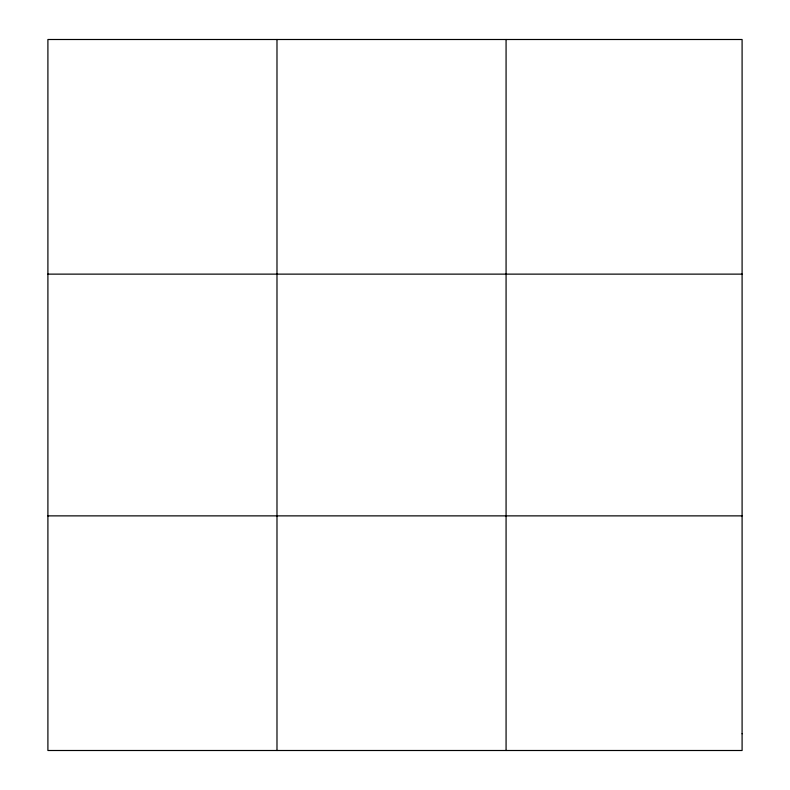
<?xml version="1.0" encoding="UTF-8"?>
<svg xmlns="http://www.w3.org/2000/svg" width="790" height="790" viewBox="0 0 790 790"><rect width="100%" height="100%" fill="white"/><g stroke="black" fill="none" stroke-linecap="round" stroke-linejoin="round"><path stroke-width="1.19" d="M276.984 39.5L276.984 750.5M506.074 39.5L506.074 750.5M47.904 274.13L742.096 274.13M47.904 515.87L742.096 515.87M742.096 733.742L742.096 750.5L47.904 750.5L47.904 39.5L742.096 39.5L742.096 733.742"/></g></svg>
